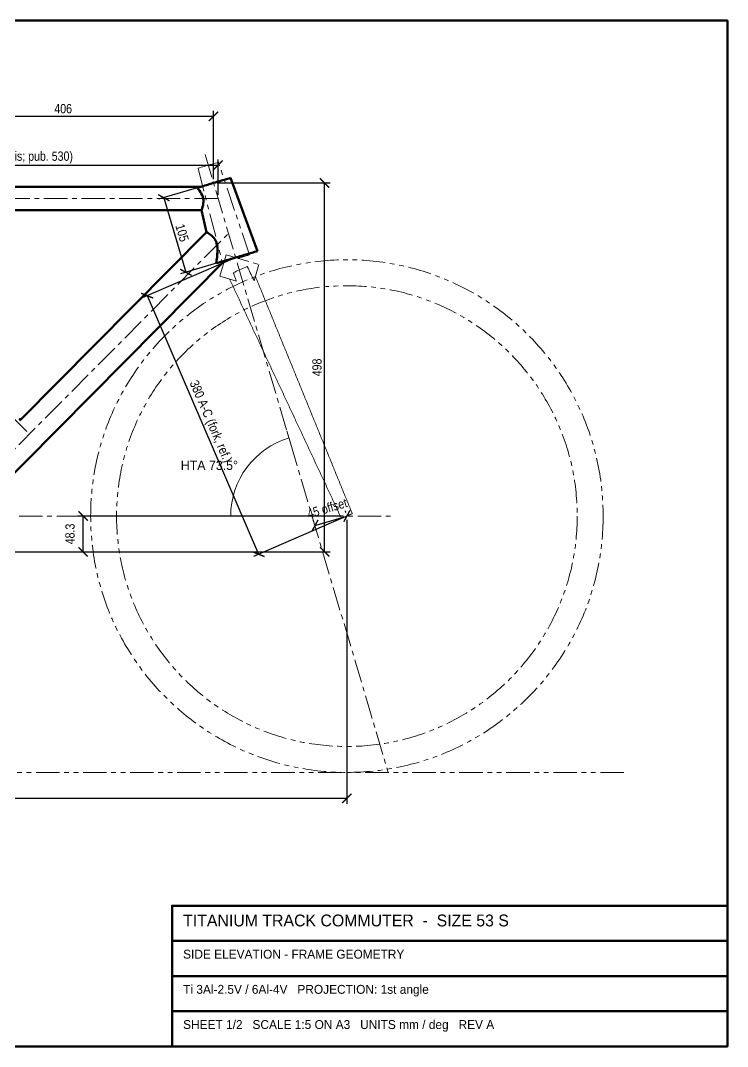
# Model space of a CAD drawing. Header units: millimetres. Extents: x -900 to 1100, y -668 to 717.
# Drawn here: x 145 to 1100, y -668 to 717 of the extents above; entities that cross this region are included whole.
import ezdxf

# ---------------------------------------------------------------- set-up
doc = ezdxf.new("R2010")
doc.units = ezdxf.units.MM
doc.header["$LTSCALE"] = 10
doc.linetypes.add('CENTER', pattern=[5.08, 3.175, -0.635, 0.635, -0.635])
doc.linetypes.add('PHANTOM', pattern=[6.35, 3.175, -0.635, 0.635, -0.635, 0.635, -0.635])
for name, color, linetype, lineweight in [('CENTER', 1, 'CENTER', 18), ('DIM', 3, 'CONTINUOUS', 18), ('FRAME', 7, 'CONTINUOUS', 50), ('REFERENCE', 5, 'PHANTOM', 18), ('SHEET', 7, 'CONTINUOUS', 50), ('TEXT', 7, 'CONTINUOUS', 25)]:
    doc.layers.add(name, color=color, linetype=linetype, lineweight=lineweight)
doc.styles.add('OpenSansCondensed-Light', font='OpenSansCondensed-Light.ttf')
doc.dimstyles.new('EZDXF', dxfattribs={"dimtxt": 12.5, "dimasz": 12.5, "dimexe": 7.5, "dimexo": 5, "dimgap": 4, "dimtad": 1, "dimdec": 1, "dimzin": 12, "dimdsep": 46, "dimtxsty": 'OpenSansCondensed-Light', "dimblk": 'ARCHTICK', "dimcen": 2.5, "dimclrd": 3, "dimclre": 3, "dimadec": 1, "dimazin": 3, "dimtfac": 0.5, "dimtmove": 2, "dimatfit": 3})

# ---------------------------------------------------------------- blocks, each defined once
blk = doc.blocks.new('_ARCHTICK')
at = {"color": 0, "linetype": 'BYBLOCK', "const_width": 0.15}
blk.add_lwpolyline([(-0.5, -0.5), (0.5, 0.5)], dxfattribs=at)
blk = doc.blocks.new('*D11')
at = {"color": 3}
for p, q in [((584.7, 53.1), (584, 55.5)), ((541.6, 40.3), (540.9, 42.7)), ((543, 35.5), (586.1, 48.3))]:
    blk.add_line(p, q, dxfattribs=at)
at = {"layer": 'Defpoints'}
for p in [(586.1, 48.3), (543, 35.5), (543, 35.5)]:
    blk.add_point(p, dxfattribs=at)
at = {"layer": 'DIM', "color": 3, "xscale": 12.5, "yscale": 12.5}
for p, rotation in [((586.1, 48.3), 16.499999999999996), ((543, 35.5), 196.5)]:
    blk.add_blockref('_ARCHTICK', p, dxfattribs=dict(at, rotation=rotation))
at = {"layer": 'DIM', "insert": (559.5, 58.9), "char_height": 12.5, "attachment_point": 5, "rotation": 16.5, "style": 'OpenSansCondensed-Light'}
blk.add_mtext('45 offset', dxfattribs=at)

msp = doc.modelspace()

# ---------------------------------------------------------------- linework, layer by layer
at = {"layer": 'CENTER'}
for p, q in [((394.64, 536.35), (641.69, -297.68)), ((-127.84, 477.1), (412.19, 477.1)), ((0, 0), (426.17, 429.92)), ((-466.14, 48.32), (646.13, 48.32))]:
    msp.add_line(p, q, dxfattribs=at)
at = {"layer": 'DIM'}
for p, q in [((510.8, 144.2), (505.12, 163.38)), ((439.2, 48.32), (419.2, 48.32))]:
    msp.add_line(p, q, dxfattribs=at)
msp.add_arc((539.2, 48.32), 110, 106.5, 180, dxfattribs=at)
at = {"layer": 'FRAME'}
for points in [[(383.94, 491.46), (385.99, 492.07), (388.03, 492.68), (390.08, 493.29), (392.13, 493.89), (394.18, 494.5), (396.23, 495.11), (398.28, 495.71), (400.33, 496.32), (402.38, 496.93), (404.43, 497.53), (406.47, 498.14), (408.52, 498.75), (410.57, 499.35), (412.62, 499.96), (414.67, 500.57), (416.72, 501.17), (418.77, 501.78), (420.82, 502.39), (422.87, 503), (424.91, 503.6), (426.96, 504.21), (429.01, 504.82)], [(465.55, 406.13), (429.01, 504.82)], [(-115.64, 493), (389.12, 493)], [(383.94, 491.46), (385.45, 489.64), (386.9, 487.75), (388.24, 485.78), (389.46, 483.74), (390.51, 481.61), (391.37, 479.4), (391.97, 477.1)], [(384.72, 490.54), (384.72, 490.54), (384.72, 490.54), (384.72, 490.54), (384.72, 490.54), (384.72, 490.54), (384.72, 490.54), (384.72, 490.54)], [(384.73, 490.53), (384.73, 490.53), (384.73, 490.53), (384.73, 490.53), (384.73, 490.53), (384.73, 490.53), (384.73, 490.53), (384.73, 490.53)], [(384.9, 490.32), (384.9, 490.32), (384.9, 490.32), (384.9, 490.32), (384.9, 490.32), (384.9, 490.32), (384.89, 490.33), (384.89, 490.33)], [(384.91, 490.3), (384.91, 490.3), (384.91, 490.31), (384.91, 490.31), (384.91, 490.31), (384.91, 490.31), (384.9, 490.31), (384.9, 490.32)], [(384.93, 490.28), (384.93, 490.29), (384.92, 490.29), (384.92, 490.29), (384.92, 490.29), (384.92, 490.3), (384.92, 490.3), (384.91, 490.3)], [(385.02, 490.18), (385.01, 490.18), (385.01, 490.18), (385.01, 490.19), (385.01, 490.19), (385, 490.19), (385, 490.2), (385, 490.2)], [(385.28, 489.85), (385.27, 489.86), (385.27, 489.87), (385.26, 489.88), (385.26, 489.88), (385.25, 489.89), (385.24, 489.9), (385.24, 489.9)], [(391.97, 477.1), (392.31, 474.8), (392.38, 472.47), (392.21, 470.15), (391.82, 467.86), (391.26, 465.6), (390.55, 463.38), (389.74, 461.2)], [(-107.12, 461.2), (389.74, 461.2)], [(389.74, 461.2), (389.96, 461.76), (390.17, 462.32), (390.38, 462.88), (390.58, 463.45), (390.77, 464.02), (390.95, 464.59), (391.13, 465.16)], [(389.74, 461.2), (396.42, 431.52)], [(145.41, 178.3), (396.42, 431.52)], [(396.42, 431.52), (398.25, 430.5), (400.03, 429.41), (401.75, 428.22), (403.4, 426.93), (404.93, 425.51), (406.34, 423.96), (407.58, 422.28), (408.64, 420.47), (409.49, 418.57), (410.15, 416.58), (410.64, 414.55), (410.97, 412.48), (411.18, 410.4), (411.28, 408.31), (411.3, 406.22), (411.24, 404.13), (411.13, 402.04), (410.97, 399.95), (410.76, 397.87), (410.53, 395.79), (410.26, 393.72), (409.97, 391.64), (409.66, 389.58)], [(409.66, 389.58), (411.66, 390.17), (413.65, 390.76), (415.65, 391.35), (417.65, 391.94), (419.64, 392.53), (421.64, 393.12), (423.63, 393.71), (425.63, 394.3), (427.62, 394.9), (429.62, 395.49), (431.62, 396.08), (433.61, 396.67), (435.61, 397.26), (437.6, 397.85), (439.6, 398.44), (441.6, 399.03), (443.59, 399.63), (445.59, 400.22), (447.58, 400.81), (449.58, 401.4), (451.57, 401.99), (453.57, 402.58), (455.57, 403.17), (457.56, 403.76), (459.56, 404.35), (461.55, 404.95), (463.55, 405.54), (465.55, 406.13)], [(15.8, -15.66), (420.76, 392.86)], [(145.41, 178.3), (143.64, 180.06)], [(145.41, 178.3), (145.32, 178.15), (145.22, 178), (145.13, 177.86), (145.03, 177.71), (144.93, 177.56), (144.83, 177.42), (144.73, 177.27)]]:
    msp.add_lwpolyline(points, dxfattribs=at)
at = {"layer": 'REFERENCE'}
msp.add_line((-786.14, -297.68), (966.13, -297.68), dxfattribs=at)
for points in [[(385.19, 517.91), (387.3, 518.53), (389.41, 519.16), (391.52, 519.78), (393.63, 520.41), (395.74, 521.03), (397.84, 521.66), (399.95, 522.28), (402.06, 522.91), (404.17, 523.53), (406.28, 524.16), (408.39, 524.78), (410.5, 525.41), (412.61, 526.03)], [(385.19, 517.91), (418.12, 390)], [(454.66, 400.82), (412.61, 526.03)], [(414.62, 372.22), (423.14, 400.98)], [(418.12, 390), (418.4, 390.08), (418.68, 390.16), (418.95, 390.24), (419.23, 390.32), (419.5, 390.4), (419.78, 390.49), (420.06, 390.57)], [(423.14, 400.98), (467.25, 387.92)], [(439.17, 396.23), (441.39, 396.89), (443.6, 397.54), (445.81, 398.2), (448.02, 398.85), (450.23, 399.51), (452.44, 400.16), (454.66, 400.82)], [(460.79, 366.12), (467.25, 387.92)], [(451.54, 385.09), (449.44, 384.22), (447.34, 383.33), (445.25, 382.43), (443.16, 381.52), (441.07, 380.61), (438.99, 379.69), (436.91, 378.76), (434.83, 377.82), (432.76, 376.87)], [(432.76, 376.87), (433.34, 375.26), (433.93, 373.65), (434.51, 372.05), (435.1, 370.44), (435.7, 368.83), (436.29, 367.23), (436.89, 365.62)], [(451.54, 385.09), (452.59, 382.99), (453.62, 380.89), (454.66, 378.78), (455.69, 376.68), (456.71, 374.57), (457.74, 372.46), (458.76, 370.34), (459.78, 368.23), (460.79, 366.12)], [(414.62, 372.22), (436.89, 365.62)], [(578.84, 45.1), (577.98, 46.93), (577.13, 48.75), (576.28, 50.58), (575.42, 52.4), (574.57, 54.23), (573.71, 56.06), (572.86, 57.88), (572.01, 59.71), (571.15, 61.53), (570.3, 63.36), (569.45, 65.19), (568.59, 67.01), (567.74, 68.84), (566.88, 70.67), (566.03, 72.49), (565.18, 74.32), (564.32, 76.14), (563.47, 77.97), (562.62, 79.8), (561.76, 81.62), (560.91, 83.45), (560.05, 85.28), (559.2, 87.1), (558.35, 88.93), (557.49, 90.75), (556.64, 92.58), (555.79, 94.41), (554.93, 96.23), (554.08, 98.06), (553.22, 99.89), (552.37, 101.71), (551.52, 103.54), (550.66, 105.36), (549.81, 107.19), (548.95, 109.02), (548.1, 110.84), (547.25, 112.67), (546.39, 114.49), (545.54, 116.32), (544.69, 118.15), (543.83, 119.97), (542.98, 121.8), (542.12, 123.63), (541.27, 125.45), (540.42, 127.28), (539.56, 129.1), (538.71, 130.93), (537.86, 132.76), (537, 134.58), (536.15, 136.41), (535.29, 138.24), (534.44, 140.06), (533.59, 141.89), (532.73, 143.71), (531.88, 145.54), (531.03, 147.37), (530.17, 149.19), (529.32, 151.02), (528.46, 152.84), (527.61, 154.67), (526.76, 156.5), (525.9, 158.32), (525.05, 160.15), (524.2, 161.98), (523.34, 163.8), (522.49, 165.63), (521.63, 167.45), (520.78, 169.28), (519.93, 171.11), (519.07, 172.93), (518.22, 174.76), (517.36, 176.59), (516.51, 178.41), (515.66, 180.24), (514.8, 182.06), (513.95, 183.89), (513.1, 185.72), (512.24, 187.54), (511.39, 189.37), (510.53, 191.19), (509.68, 193.02), (508.83, 194.85), (507.97, 196.67), (507.12, 198.5), (506.27, 200.33), (505.41, 202.15), (504.56, 203.98), (503.7, 205.8), (502.85, 207.63), (502, 209.46), (501.14, 211.28), (500.29, 213.11), (499.44, 214.94), (498.58, 216.76), (497.73, 218.59), (496.87, 220.41), (496.02, 222.24), (495.17, 224.07), (494.31, 225.89), (493.46, 227.72), (492.61, 229.54), (491.75, 231.37), (490.9, 233.2), (490.04, 235.02), (489.19, 236.85), (488.34, 238.68), (487.48, 240.5), (486.63, 242.33), (485.78, 244.15), (484.92, 245.98), (484.07, 247.81), (483.21, 249.63), (482.36, 251.46), (481.51, 253.29), (480.65, 255.11), (479.8, 256.94), (478.94, 258.76), (478.09, 260.59), (477.24, 262.42), (476.38, 264.24), (475.53, 266.07), (474.68, 267.9), (473.82, 269.72), (472.97, 271.55), (472.11, 273.37), (471.26, 275.2), (470.41, 277.03), (469.55, 278.85), (468.7, 280.68), (467.85, 282.5), (466.99, 284.33), (466.14, 286.16), (465.28, 287.98), (464.43, 289.81), (463.58, 291.64), (462.72, 293.46), (461.87, 295.29), (461.02, 297.11), (460.16, 298.94), (459.31, 300.77), (458.45, 302.59), (457.6, 304.42), (456.75, 306.25), (455.89, 308.07), (455.04, 309.9), (454.19, 311.72), (453.33, 313.55), (452.48, 315.38), (451.62, 317.2), (450.77, 319.03), (449.92, 320.85), (449.06, 322.68), (448.21, 324.51), (447.35, 326.33), (446.5, 328.16), (445.65, 329.99), (444.79, 331.81), (443.94, 333.64), (443.09, 335.46), (442.23, 337.29), (441.38, 339.12), (440.52, 340.94), (439.67, 342.77), (438.82, 344.6), (437.96, 346.42), (437.11, 348.25), (436.26, 350.07), (435.4, 351.9), (434.55, 353.73), (433.69, 355.55), (432.84, 357.38), (431.99, 359.2), (431.13, 361.03), (430.28, 362.86), (429.43, 364.68), (428.57, 366.51), (427.72, 368.34)], [(593.43, 51.53), (592.67, 53.4), (591.91, 55.26), (591.15, 57.12), (590.39, 58.99), (589.63, 60.85), (588.87, 62.71), (588.11, 64.58), (587.34, 66.44), (586.58, 68.3), (585.82, 70.17), (585.06, 72.03), (584.3, 73.89), (583.54, 75.75), (582.78, 77.62), (582.02, 79.48), (581.26, 81.34), (580.49, 83.21), (579.73, 85.07), (578.97, 86.93), (578.21, 88.8), (577.45, 90.66), (576.69, 92.52), (575.93, 94.39), (575.17, 96.25), (574.41, 98.11), (573.64, 99.98), (572.88, 101.84), (572.12, 103.7), (571.36, 105.56), (570.6, 107.43), (569.84, 109.29), (569.08, 111.15), (568.32, 113.02), (567.56, 114.88), (566.8, 116.74), (566.03, 118.61), (565.27, 120.47), (564.51, 122.33), (563.75, 124.2), (562.99, 126.06), (562.23, 127.92), (561.47, 129.78), (560.71, 131.65), (559.95, 133.51), (559.18, 135.37), (558.42, 137.24), (557.66, 139.1), (556.9, 140.96), (556.14, 142.83), (555.38, 144.69), (554.62, 146.55), (553.86, 148.42), (553.1, 150.28), (552.34, 152.14), (551.57, 154.01), (550.81, 155.87), (550.05, 157.73), (549.29, 159.59), (548.53, 161.46), (547.77, 163.32), (547.01, 165.18), (546.25, 167.05), (545.49, 168.91), (544.72, 170.77), (543.96, 172.64), (543.2, 174.5), (542.44, 176.36), (541.68, 178.23), (540.92, 180.09), (540.16, 181.95), (539.4, 183.81), (538.64, 185.68), (537.87, 187.54), (537.11, 189.4), (536.35, 191.27), (535.59, 193.13), (534.83, 194.99), (534.07, 196.86), (533.31, 198.72), (532.55, 200.58), (531.79, 202.45), (531.03, 204.31), (530.26, 206.17), (529.5, 208.04), (528.74, 209.9), (527.98, 211.76), (527.22, 213.62), (526.46, 215.49), (525.7, 217.35), (524.94, 219.21), (524.18, 221.08), (523.41, 222.94), (522.65, 224.8), (521.89, 226.67), (521.13, 228.53), (520.37, 230.39), (519.61, 232.26), (518.85, 234.12), (518.09, 235.98), (517.33, 237.84), (516.56, 239.71), (515.8, 241.57), (515.04, 243.43), (514.28, 245.3), (513.52, 247.16), (512.76, 249.02), (512, 250.89), (511.24, 252.75), (510.48, 254.61), (509.72, 256.48), (508.95, 258.34), (508.19, 260.2), (507.43, 262.07), (506.67, 263.93), (505.91, 265.79), (505.15, 267.65), (504.39, 269.52), (503.63, 271.38), (502.87, 273.24), (502.1, 275.11), (501.34, 276.97), (500.58, 278.83), (499.82, 280.7), (499.06, 282.56), (498.3, 284.42), (497.54, 286.29), (496.78, 288.15), (496.02, 290.01), (495.26, 291.88), (494.49, 293.74), (493.73, 295.6), (492.97, 297.46), (492.21, 299.33), (491.45, 301.19), (490.69, 303.05), (489.93, 304.92), (489.17, 306.78), (488.41, 308.64), (487.64, 310.51), (486.88, 312.37), (486.12, 314.23), (485.36, 316.1), (484.6, 317.96), (483.84, 319.82), (483.08, 321.68), (482.32, 323.55), (481.56, 325.41), (480.79, 327.27), (480.03, 329.14), (479.27, 331), (478.51, 332.86), (477.75, 334.73), (476.99, 336.59), (476.23, 338.45), (475.47, 340.32), (474.71, 342.18), (473.95, 344.04), (473.18, 345.91), (472.42, 347.77), (471.66, 349.63), (470.9, 351.49), (470.14, 353.36), (469.38, 355.22), (468.62, 357.08), (467.86, 358.95), (467.1, 360.81), (466.33, 362.67), (465.57, 364.54), (464.81, 366.4), (464.05, 368.26), (463.29, 370.13), (462.53, 371.99)], [(593.41, 51.54), (591.28, 50.75), (589.17, 49.87), (587.08, 48.97), (585, 48.05), (582.92, 47.12), (580.85, 46.15), (578.84, 45.1)], [(578.84, 45.1), (580.98, 45.88), (583.08, 46.75), (585.18, 47.66), (587.27, 48.58), (589.35, 49.51), (591.41, 50.48), (593.43, 51.53)], [(593.43, 51.53), (593.43, 51.54), (593.43, 51.54), (593.43, 51.54), (593.42, 51.54), (593.42, 51.54), (593.42, 51.54), (593.41, 51.54)]]:
    msp.add_lwpolyline(points, dxfattribs=at)
for radius in [346, 311]:
    msp.add_circle((586.13, 48.32), radius, dxfattribs=at)
at = {"layer": 'SHEET'}
for p, q in [((350, -525.18), (1100, -525.18)), ((350, -572.68), (1100, -572.68)), ((350, -620.18), (1100, -620.18))]:
    msp.add_line(p, q, dxfattribs=at)
for points in [[(-900, -667.68), (1100, -667.68), (1100, 717.32), (-900, 717.32)], [(350, -667.68), (1100, -667.68), (1100, -477.68), (350, -477.68)]]:
    msp.add_lwpolyline(points, close=True, dxfattribs=at)

# ---------------------------------------------------------------- texts
at = {"layer": 'DIM', "insert": (439.05, 123.11), "char_height": 12.5, "attachment_point": 3}
msp.add_mtext('HTA 73.5°', dxfattribs=at)
at = {"layer": 'TEXT', "attachment_point": 1}
for s, insert, char_height in [('TITANIUM TRACK COMMUTER  -  SIZE 53 S', (365, -489.56), 16), ('SIDE ELEVATION - FRAME GEOMETRY', (365, -537.06), 12), ('Ti 3Al-2.5V / 6Al-4V   PROJECTION: 1st angle', (365, -584.56), 12), ('SHEET 1/2   SCALE 1:5 ON A3   UNITS mm / deg   REV A', (365, -632.06), 12)]:
    msp.add_mtext(s, dxfattribs=dict(at, insert=insert, char_height=char_height))

# ---------------------------------------------------------------- dimensions: what is measured, and where the dimension line sits
at = {"layer": 'DIM'}
for base, p1, p2 in [((0, 588), (0, 0), (406, 498)), ((-398.58, -332.68), (-398.58, 48.32), (586.13, 48.32))]:
    msp.add_linear_dim(base=base, p1=p1, p2=p2, dimstyle='EZDXF', dxfattribs=at).render()
msp.add_linear_dim(base=(-127.84, 522.1), p1=(-127.84, 477.1), p2=(412.19, 477.1), text='<> (TT axis; pub. 530)', dimstyle='EZDXF', dxfattribs=at).render()
for base, p1, p2, angle in [((556, 0), (0, 0), (406, 498), 90), ((338.88, 478.12), (406, 498), (435.82, 397.32), 286.5), ((55.82, 169.95), (112.64, 113.63), (157.69, 159.09), 45.25156), ((230, 0), (0, 0), (586.13, 48.32), 90)]:
    msp.add_linear_dim(base=base, p1=p1, p2=p2, angle=angle, dimstyle='EZDXF', dxfattribs=at).render()
msp.add_linear_dim(base=(316.42, 345.9), p1=(435.82, 397.32), p2=(586.13, 48.32), angle=293.30099, text='<> A-C (fork, ref.)', dimstyle='EZDXF', dxfattribs=at).render()
dim = msp.add_linear_dim(base=(542.99, 35.54), p1=(542.99, 35.54), p2=(586.13, 48.32), angle=16.5, text='<> offset', dimstyle='EZDXF', dxfattribs=at)
dim.commit()
dim.dimension.update_dxf_attribs({"geometry": '*D11', "text_midpoint": (559.52, 58.95)})

doc.saveas('drawing.dxf')
